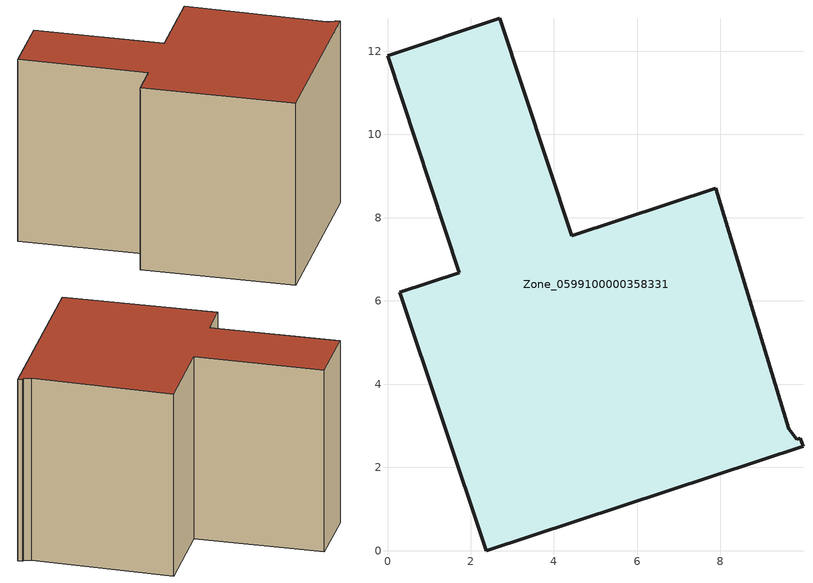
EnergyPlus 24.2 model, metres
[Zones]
Zone_0599100000358331
 floor ground (C_G): 7.88,8.71 9.64,2.93 9.84,2.67 9.92,2.7 9.98,2.5 2.37,0 0.3,6.2 1.72,6.67 0,11.9 2.7,12.79 4.43,7.57 z4.16
 wall outside (C_F): 2.7,12.79 0,11.9 1.72,6.67 0.3,6.2 2.37,0 9.98,2.5 9.92,2.7 9.84,2.67 9.64,2.93 7.88,8.71 4.43,7.57 2.7,12.79 z4.16:12.42
 roof outside (C_R): 9.64,2.93 7.88,8.71 4.43,7.57 2.7,12.79 0,11.9 1.72,6.67 0.3,6.2 2.37,0 9.98,2.5 9.92,2.7 9.84,2.67 z12.42
[BUILDING]
Pand.0599100000358331: North Axis=0; Terrain=City; Loads Convergence Tolerance Value=0.04; Temperature Convergence Tolerance Value=0.4; Solar Distribution=FullExterior; Maximum Number of Warmup Days=25; Minimum Number of Warmup Days=1
[Site:Location]
Rotterdam.The.Hague.AP_ZH_NLD Design_Conditions: Latitude=51.96; Longitude=4.45; Time Zone=1; Elevation=-4.5
[SITE:GROUNDTEMPERATURE:BUILDINGSURFACE]
18, 18, 18, 18, 18, 18, 18, 18, 18, 18, 18, 18
[MATERIAL] Thermal Absorptance=0.9; Solar Absorptance=0.7; Visible Absorptance=0.7
Name | Roughness | Thickness | Conductivity | Density | Specific Heat
G.TC.1992-2005 | MediumSmooth | 0.15 | 0.06 | 540 | 1210
F.TC.1992-2005 | Rough | 0.3 | 0.12 | 1920 | 840
R.TC.1992-2005 | MediumRough | 0.2 | 0.08 | 1500 | 1000
[CONSTRUCTION]
C_G: G.TC.1992-2005
C_F: F.TC.1992-2005
C_R: R.TC.1992-2005
[ZONE]
Zone_0599100000358331: Type=1; Multiplier=1; Ceiling Height=Autocalculate; Volume=Autocalculate; Floor Area=autocalculate; Part of Total Floor Area=Yes
[ZONEINFILTRATION:DESIGNFLOWRATE]
Infil_Zone_0599100000358331: Zone or ZoneList or Space or SpaceList=Zone_0599100000358331; Schedule=AlwaysOn; Design Flow Rate Calculation Method=Flow/Area; Flow Rate per Floor Area=0.0015; Constant Term Coefficient=1; Temperature Term Coefficient=0; Velocity Term Coefficient=0; Velocity Squared Term Coefficient=0
[HVACTEMPLATE:ZONE:IDEALLOADSAIRSYSTEM]
Zone_0599100000358331: Maximum Heating Supply Air Temperature=50; Minimum Cooling Supply Air Temperature=13; Maximum Heating Supply Air Humidity Ratio=0.0156; Minimum Cooling Supply Air Humidity Ratio=0.0077; Heating Limit=NoLimit; Cooling Limit=NoLimit; Dehumidification Control Type=ConstantSensibleHeatRatio; Cooling Sensible Heat Ratio=0.7; Dehumidification Setpoint=60; Humidification Control Type=None; Humidification Setpoint=30; Outdoor Air Method=None; Outdoor Air Flow Rate per Person=0.00944; Outdoor Air Flow Rate per Zone Floor Area=0; Outdoor Air Flow Rate per Zone=0; Demand Controlled Ventilation Type=None; Outdoor Air Economizer Type=NoEconomizer; Heat Recovery Type=None; Sensible Heat Recovery Effectiveness=0.7; Latent Heat Recovery Effectiveness=0.65
[ZONECONTROL:THERMOSTAT]
ThermostatControl_Zone_0599100000358331: Zone or ZoneList=Zone_0599100000358331; Control Type Schedule=DualSetpointControlType; Control 1=Thermostat_Zone_0599100000358331; Temperature Difference Between Cutout And Setpoint=0
[THERMOSTATSETPOINT:DUALSETPOINT]
Thermostat_Zone_0599100000358331: Heating Setpoint Temperature Schedule=HeatingSetpoint_Zone_0599100000358331; Cooling Setpoint Temperature Schedule=CoolingSetpoint_Zone_0599100000358331
[SCHEDULE:COMPACT]
HeatingSetpoint_Zone_0599100000358331: Through: 12/31, For: AllDays, Until: 24:00, 21
CoolingSetpoint_Zone_0599100000358331: Through: 12/31, For: AllDays, Until: 24:00, 24
DualSetpointControlType: Through: 12/31, For: AllDays, Until: 24:00, 4
AlwaysOn: Through: 12/31, For: AllDays, Until: 24:00, 1
